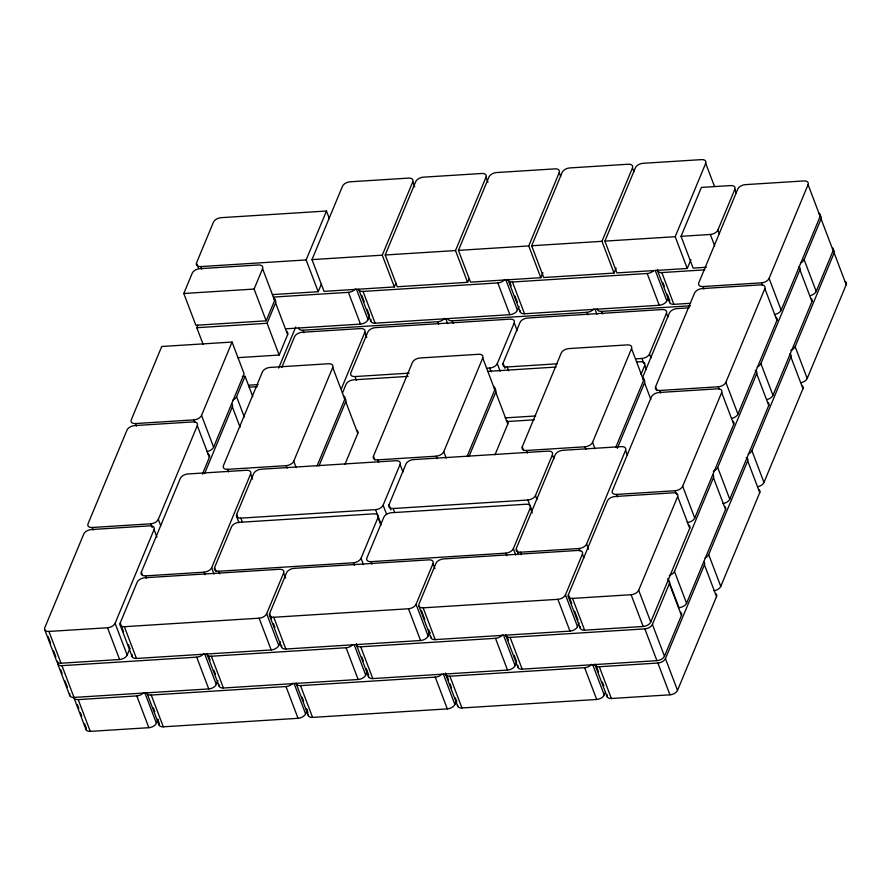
<?xml version="1.0" encoding="UTF-8"?>
<svg xmlns="http://www.w3.org/2000/svg" width="891" height="891" viewBox="0 0 891 891"><rect width="100%" height="100%" fill="white"/><g stroke="black" fill="none" stroke-linecap="round" stroke-linejoin="round"><path stroke-width="1.34" d="M183.791 293.495L192.267 273.114A6.371 3.642 -20.8 0 1 199.818 268.67L258.401 264.972A6.371 3.642 -20.8 0 1 262.567 268.681L274.64 300.456L266.164 320.827L195.864 325.271L183.791 293.495L254.091 289.063L262.567 268.681M203.07 344.227L196.788 327.71L197.847 325.159M48.949 631.441L107.533 627.754A6.371 3.642 -20.8 0 0 115.095 623.299L154.076 529.555A6.371 3.642 -20.8 0 0 149.911 525.846L91.328 529.544A6.371 3.642 -20.8 0 0 83.776 533.987L44.784 627.743A6.371 3.642 -20.8 0 0 48.949 631.441L61.022 663.216L119.606 659.518A6.371 3.642 -20.8 0 0 127.157 655.074L129.83 648.648M92.174 527.505L150.757 523.808A6.371 3.642 -20.8 0 0 158.32 519.364L197.301 425.608A6.371 3.642 -20.8 0 0 193.147 421.9L134.563 425.597A6.371 3.642 -20.8 0 0 127.001 430.052L88.02 523.797A6.371 3.642 -20.8 0 0 92.174 527.505L93.143 530.045M135.41 423.559L193.993 419.873A6.371 3.642 -20.8 0 0 201.544 415.418L232.061 342.055L161.75 346.488L131.244 419.861A6.371 3.642 -20.8 0 0 135.41 423.559L136.368 426.11M123.593 631.875L120.207 622.976L137.158 582.224A6.371 3.642 -20.8 0 1 144.71 577.769L279.462 569.271A6.371 3.642 -20.8 0 1 283.616 572.98L285.554 578.059M142.304 574.706L141.346 572.167L180.327 478.411A6.371 3.642 -20.8 0 1 187.878 473.967L246.473 470.27A6.371 3.642 -20.8 0 1 250.627 473.979L252.565 479.068M202.435 474.079L209.374 457.384L197.301 425.608M206.835 451.559A6.371 3.642 -20.8 0 0 213.606 447.193L244.123 373.819L232.061 342.055M204.562 473.622L232.339 406.842A6.371 3.642 -20.8 0 0 231.393 403.746M232.941 400.026A6.371 3.642 -20.8 0 0 236.572 396.651L245.047 376.269L242.296 376.436M237.808 357.659L279.161 355.041L267.088 323.277L275.564 302.895A6.371 3.642 -20.8 0 0 274.105 299.554M272.412 294.598L318.21 291.713L306.136 259.938L326.474 211.022L221.024 217.682A6.371 3.642 -20.8 0 0 213.472 222.126L196.521 262.89A6.371 3.642 -20.8 0 0 200.687 266.587L201.656 269.138M395.927 283.149L394.345 286.947L324.046 291.379L311.984 259.615L342.489 186.241A6.371 3.642 -20.8 0 1 350.04 181.797L408.624 178.1A6.371 3.642 -20.8 0 1 412.789 181.809L414.727 186.887M279.161 355.041L287.637 334.671A6.371 3.642 -20.8 0 0 287.459 332.265M278.66 368.072L295.756 326.975M281.734 367.538L294.553 336.709A6.371 3.642 -20.8 0 1 302.105 332.265L360.699 328.567A6.371 3.642 -20.8 0 1 364.853 332.276L366.791 337.366M318.21 291.713L321.339 284.184M141.346 572.167A6.371 3.642 -20.8 0 0 145.5 575.876L204.084 572.178A6.371 3.642 -20.8 0 0 211.646 567.734L250.627 473.979M216.023 571.354L214.575 567.545L231.526 526.781A6.371 3.642 -20.8 0 1 239.078 522.338L373.819 513.84A6.371 3.642 -20.8 0 1 377.984 517.548L380.88 525.167M237.63 516.958L236.661 514.419L253.612 473.656A6.371 3.642 -20.8 0 1 261.174 469.212L395.916 460.714A6.371 3.642 -20.8 0 1 400.081 464.423L402.977 472.041M85.937 728.203A6.371 3.642 -20.8 0 0 90.269 731.377L148.853 727.691A6.371 3.642 -20.8 0 0 156.415 723.236L158.008 719.382M227.606 469.345L286.189 465.648A6.371 3.642 -20.8 0 0 293.74 461.204L332.733 367.448A6.371 3.642 -20.8 0 0 328.567 363.751L269.984 367.437A6.371 3.642 -20.8 0 0 262.433 371.892L223.441 465.637A6.371 3.642 -20.8 0 0 227.606 469.345L228.575 471.885M394.345 286.947L382.284 255.171L412.789 181.809M469.156 278.527L467.575 282.324L397.275 286.757L385.213 254.993L415.718 181.619A6.371 3.642 -20.8 0 1 423.27 177.175L481.853 173.478A6.371 3.642 -20.8 0 1 486.018 177.186L487.956 182.265M69.854 693.721A6.371 3.642 -20.8 0 0 74.02 697.43L208.761 688.932A6.371 3.642 -20.8 0 0 216.313 684.477L217.905 680.657M285.465 328.846L360.476 324.112A6.371 3.642 -20.8 0 0 368.028 319.669L369.086 317.118M341.353 388.788L364.853 332.276M342.344 393.254L346.087 384.266A6.371 3.642 -20.8 0 1 353.638 379.822L408.134 376.381M317.029 466.004L344.806 399.224A6.371 3.642 -20.8 0 0 344.282 396.45M319.023 465.882L345.73 401.663A6.371 3.642 -20.8 0 0 344.271 398.322M120.207 622.976A6.371 3.642 -20.8 0 0 124.372 626.685L259.114 618.187A6.371 3.642 -20.8 0 0 266.665 613.743L283.616 572.98M271.532 618.632L269.594 613.554L286.546 572.79A6.371 3.642 -20.8 0 1 294.108 568.347L428.849 559.849A6.371 3.642 -20.8 0 1 433.004 563.558L434.942 568.636M344.984 464.256L357.803 433.438A6.371 3.642 -20.8 0 0 356.857 430.353M132.28 654.751A6.371 3.642 -20.8 0 0 136.446 658.46L271.187 649.951A6.371 3.642 -20.8 0 0 278.738 645.507L280.331 641.687M467.575 282.324L455.513 250.549L486.018 177.186M542.909 272.646L540.804 277.702L470.504 282.135L458.442 250.371L488.947 176.997A6.371 3.642 -20.8 0 1 496.51 172.553L555.093 168.856A6.371 3.642 -20.8 0 1 559.247 172.564L560.695 176.373M374.899 459.99L373.452 456.17L412.444 362.425A6.371 3.642 -20.8 0 1 419.995 357.982L478.578 354.284A6.371 3.642 -20.8 0 1 482.744 357.993L494.806 389.757L467.04 456.537M214.575 567.545A6.371 3.642 -20.8 0 0 218.729 571.254L353.482 562.756A6.371 3.642 -20.8 0 0 361.033 558.301L377.984 517.548M236.661 514.419A6.371 3.642 -20.8 0 0 240.826 518.128L375.568 509.63A6.371 3.642 -20.8 0 0 383.13 505.175L400.081 464.423M390.915 509.897L388.988 504.807L405.94 464.044A6.371 3.642 -20.8 0 1 413.491 459.6L548.232 451.102A6.371 3.642 -20.8 0 1 552.398 454.811L553.846 458.62M158.977 723.637A6.371 3.642 -20.8 0 0 163.309 726.811L298.051 718.313A6.371 3.642 -20.8 0 0 305.602 713.869L307.195 710.038M540.804 277.702L528.742 245.938L559.247 172.564M373.452 456.17A6.371 3.642 -20.8 0 0 377.617 459.879L436.2 456.181A6.371 3.642 -20.8 0 0 443.751 451.737L482.744 357.993M616.138 268.024L614.033 273.08L543.733 277.524L531.671 245.749L562.176 172.375A6.371 3.642 -20.8 0 1 569.739 167.931L628.322 164.234A6.371 3.642 -20.8 0 1 632.476 167.942L633.924 171.751M219.075 684.823A6.371 3.642 -20.8 0 0 223.407 688.008L358.149 679.499A6.371 3.642 -20.8 0 0 365.7 675.055L367.292 671.235M370.957 319.49A6.371 3.642 -20.8 0 0 375.122 323.188L509.864 314.69A6.371 3.642 -20.8 0 0 517.415 310.246L519.008 306.426M486.965 368.239L489.738 368.061A6.371 3.642 -20.8 0 0 497.289 363.617L514.241 322.854A6.371 3.642 -20.8 0 0 510.086 319.145L375.345 327.643A6.371 3.642 -20.8 0 0 367.783 332.098L350.831 372.85A6.371 3.642 -20.8 0 0 354.997 376.559L356.445 380.368M504.952 368.339L503.025 363.25L519.976 322.486A6.371 3.642 -20.8 0 1 527.528 318.042L662.269 309.545A6.371 3.642 -20.8 0 1 666.435 313.253L667.882 317.062M469.034 456.415L495.741 392.207A6.371 3.642 -20.8 0 0 494.282 388.855M269.594 613.554A6.371 3.642 -20.8 0 0 273.76 617.263L408.501 608.765A6.371 3.642 -20.8 0 0 416.052 604.31L433.004 563.558M494.984 454.8L507.803 423.971A6.371 3.642 -20.8 0 0 507.291 421.198M281.667 645.329A6.371 3.642 -20.8 0 0 285.833 649.027L420.574 640.529A6.371 3.642 -20.8 0 0 428.125 636.085L429.718 632.265M614.033 273.08L601.971 241.316L632.476 167.942M690.948 259.604L687.262 268.469L616.962 272.902L604.9 241.127L635.406 167.764A6.371 3.642 -20.8 0 1 642.968 163.309L701.551 159.623A6.371 3.642 -20.8 0 1 705.705 163.32L714.404 186.197M523.708 450.601L522.26 446.781L561.241 353.036A6.371 3.642 -20.8 0 1 568.792 348.593L627.375 344.895A6.371 3.642 -20.8 0 1 631.541 348.604L643.614 380.368L615.837 447.148M371.057 561.642L505.798 553.144A6.371 3.642 -20.8 0 0 513.35 548.7L530.301 507.937A6.371 3.642 -20.8 0 0 526.135 504.228L391.394 512.726A6.371 3.642 -20.8 0 0 383.843 517.181L366.892 557.933A6.371 3.642 -20.8 0 0 371.057 561.642L372.015 564.181M388.988 504.807A6.371 3.642 -20.8 0 0 393.143 508.516L527.884 500.018A6.371 3.642 -20.8 0 0 535.446 495.563L552.398 454.811M308.23 714.214A6.371 3.642 -20.8 0 0 312.574 717.4L447.315 708.891A6.371 3.642 -20.8 0 0 454.867 704.447L456.459 700.627M687.262 268.469L675.2 236.694L705.705 163.32M522.26 446.781A6.371 3.642 -20.8 0 0 526.414 450.49L584.997 446.792A6.371 3.642 -20.8 0 0 592.56 442.348L631.541 348.604M706.44 267.255L693.12 268.091L681.058 236.327L701.395 187.411L730.687 185.562A6.371 3.642 -20.8 0 1 734.852 189.271L736.3 193.08M368.462 675.4A6.371 3.642 -20.8 0 0 372.794 678.574L507.536 670.077A6.371 3.642 -20.8 0 0 515.087 665.633L516.145 663.082M520.177 310.591A6.371 3.642 -20.8 0 0 524.509 313.766L659.251 305.268A6.371 3.642 -20.8 0 0 666.813 300.824L668.395 297.004M640.997 374.409L644.739 365.421A6.371 3.642 -20.8 0 0 640.573 361.724L636.486 361.98M636.374 358.806L641.932 358.46A6.371 3.642 -20.8 0 0 649.483 354.017L666.435 313.253M617.307 448.307L644.538 382.818A6.371 3.642 -20.8 0 0 643.079 379.466M423.147 607.84L557.889 599.331A6.371 3.642 -20.8 0 0 565.451 594.887L582.402 554.124A6.371 3.642 -20.8 0 0 578.237 550.426L443.495 558.924A6.371 3.642 -20.8 0 0 435.933 563.368L418.982 604.131A6.371 3.642 -20.8 0 0 423.147 607.84L435.22 639.604L569.962 631.106A6.371 3.642 -20.8 0 0 577.513 626.663L579.105 622.842M520.444 552.22L579.027 548.522A6.371 3.642 -20.8 0 0 586.579 544.078L625.571 450.323A6.371 3.642 -20.8 0 0 621.406 446.614L562.822 450.311A6.371 3.642 -20.8 0 0 555.271 454.755L516.279 548.511A6.371 3.642 -20.8 0 0 520.444 552.22L521.402 554.759M681.058 236.327L710.35 234.478A6.371 3.642 -20.8 0 0 717.901 230.034L734.852 189.271M571.755 603.597L568.38 594.709L607.361 500.954A6.371 3.642 -20.8 0 1 614.913 496.51L673.507 492.812A6.371 3.642 -20.8 0 1 677.661 496.521L689.734 528.285L650.742 622.041A6.371 3.642 -20.8 0 1 643.191 626.484L584.607 630.182A6.371 3.642 -20.8 0 1 580.442 626.473M657.012 390.592L655.564 386.772L694.557 293.028A6.371 3.642 -20.8 0 1 702.108 288.584L760.691 284.886A6.371 3.642 -20.8 0 1 764.857 288.595L776.93 320.359L737.937 414.115A6.371 3.642 -20.8 0 1 731.957 418.325M568.38 594.709A6.371 3.642 -20.8 0 0 572.534 598.407L631.118 594.709A6.371 3.642 -20.8 0 0 638.68 590.265L677.661 496.521M616.539 494.416L675.122 490.729A6.371 3.642 -20.8 0 0 682.673 486.274L721.665 392.53A6.371 3.642 -20.8 0 0 717.5 388.821L658.917 392.519A6.371 3.642 -20.8 0 0 651.366 396.963L612.373 490.718A6.371 3.642 -20.8 0 0 616.539 494.416L617.508 496.966M655.564 386.772A6.371 3.642 -20.8 0 0 659.73 390.481L718.313 386.783A6.371 3.642 -20.8 0 0 725.864 382.339L764.857 288.595M702.954 286.546L761.538 282.848A6.371 3.642 -20.8 0 0 769.089 278.404L808.081 184.649A6.371 3.642 -20.8 0 0 803.916 180.94L745.333 184.637A6.371 3.642 -20.8 0 0 737.781 189.081L698.789 282.837A6.371 3.642 -20.8 0 0 702.954 286.546L703.923 289.085M457.551 705.304A6.371 3.642 -20.8 0 0 461.961 707.966L596.703 699.468A6.371 3.642 -20.8 0 0 604.254 695.025L605.312 692.474M687.195 522.494A6.371 3.642 -20.8 0 0 694.746 518.05L733.727 424.294A6.371 3.642 -20.8 0 0 732.781 421.209M774.39 314.534A6.371 3.642 -20.8 0 0 781.162 310.168L820.154 216.424A6.371 3.642 -20.8 0 0 819.208 213.328M505.709 634.715A6.371 3.642 -20.8 0 0 510.12 637.388L644.861 628.879A6.371 3.642 -20.8 0 0 652.412 624.435L669.364 583.672A6.371 3.642 -20.8 0 0 667.905 580.331M669.297 575.441A6.371 3.642 -20.8 0 0 674.487 571.443L713.468 477.699A6.371 3.642 -20.8 0 0 712.522 474.602M713.301 471.161A6.371 3.642 -20.8 0 0 717.701 467.452L756.693 373.697A6.371 3.642 -20.8 0 0 755.223 370.355M757.261 366.947A6.371 3.642 -20.8 0 0 760.903 363.561L799.895 269.817A6.371 3.642 -20.8 0 0 798.949 266.721M800.497 263.001A6.371 3.642 -20.8 0 0 804.128 259.626L821.079 218.863A6.371 3.642 -20.8 0 0 820.132 215.778M518.016 665.443A6.371 3.642 -20.8 0 0 522.182 669.152L656.923 660.654A6.371 3.642 -20.8 0 0 664.474 656.21L681.437 615.447A6.371 3.642 -20.8 0 0 680.479 612.362M667.894 578.437L678.998 607.662A6.371 3.642 -20.8 0 0 686.549 603.218L725.541 509.463A6.371 3.642 -20.8 0 0 725.018 506.689M722.991 503.582A6.371 3.642 -20.8 0 0 729.762 499.216L768.755 405.472A6.371 3.642 -20.8 0 0 767.808 402.376M766.995 399.547A6.371 3.642 -20.8 0 0 772.965 395.337L811.957 301.581A6.371 3.642 -20.8 0 0 811.445 298.808M810.22 295.612A6.371 3.642 -20.8 0 0 816.201 291.39L833.152 250.638A6.371 3.642 -20.8 0 0 832.628 247.865M594.91 664.073A6.371 3.642 -20.8 0 0 599.309 666.735L657.903 663.038A6.371 3.642 -20.8 0 0 665.454 658.594L704.436 564.838A6.371 3.642 -20.8 0 0 703.489 561.753M705.059 558A6.371 3.642 -20.8 0 0 708.69 554.614L747.683 460.87A6.371 3.642 -20.8 0 0 746.224 457.529M748.262 454.054A6.371 3.642 -20.8 0 0 751.904 450.679L790.885 356.935A6.371 3.642 -20.8 0 0 789.938 353.838M790.751 350.386A6.371 3.642 -20.8 0 0 795.151 346.666L834.143 252.921A6.371 3.642 -20.8 0 0 832.684 249.569M607.217 694.802A6.371 3.642 -20.8 0 0 611.382 698.499L669.965 694.813A6.371 3.642 -20.8 0 0 677.516 690.358L716.509 596.614A6.371 3.642 -20.8 0 0 715.996 593.84M713.981 590.755A6.371 3.642 -20.8 0 0 720.763 586.389L759.745 492.634A6.371 3.642 -20.8 0 0 758.798 489.549M757.985 486.664A6.371 3.642 -20.8 0 0 763.966 482.454L802.958 388.699A6.371 3.642 -20.8 0 0 802.435 385.926M801.243 382.651A6.371 3.642 -20.8 0 0 807.224 378.441L846.216 284.686A6.371 3.642 -20.8 0 0 846.027 282.28M200.687 266.587L306.136 259.938M311.984 259.615L382.284 255.171M385.213 254.993L455.513 250.549M458.442 250.371L528.742 245.938M531.671 245.749L601.971 241.316M604.9 241.127L675.2 236.694M273.392 297.082L348.403 292.348A6.371 3.642 -20.8 0 0 355.32 288.962M358.683 289.252A6.371 3.642 -20.8 0 0 363.049 291.424L497.802 282.926A6.371 3.642 -20.8 0 0 504.707 279.54M508.037 279.329A6.371 3.642 -20.8 0 0 512.448 282.001L647.189 273.492A6.371 3.642 -20.8 0 0 653.649 270.641M657.502 269.394A6.371 3.642 -20.8 0 0 661.835 272.568L704.892 269.85M196.788 327.71L267.088 323.277M669.564 301.169A6.371 3.642 -20.8 0 0 673.897 304.343L690.57 303.285M298.552 327.565A6.371 3.642 -20.8 0 0 302.962 330.227L437.704 321.729A6.371 3.642 -20.8 0 0 444.62 318.354M447.85 318.633A6.371 3.642 -20.8 0 0 452.216 320.816L586.957 312.307A6.371 3.642 -20.8 0 0 593.874 308.932M597.204 308.72A6.371 3.642 -20.8 0 0 601.603 311.382L690.514 305.78M689.177 307.852L676.915 308.62A6.371 3.642 -20.8 0 0 669.364 313.064L642.656 377.283A6.371 3.642 -20.8 0 1 643.614 380.368M354.997 376.559L409.169 373.14M503.025 363.25A6.371 3.642 -20.8 0 0 507.191 366.958L557.198 363.806M248.589 385.19L258.134 384.589M488.012 371.347L556.084 367.047M249.09 387.173L257.265 386.661M505.175 417.89L535.736 415.963M507.035 421.543L534.288 419.828M57.781 661.957A6.371 3.642 -20.8 0 0 61.947 665.655L196.688 657.157A6.371 3.642 -20.8 0 0 203.605 653.782M206.935 653.571A6.371 3.642 -20.8 0 0 211.334 656.233L346.076 647.735A6.371 3.642 -20.8 0 0 352.535 644.872M356.389 643.636A6.371 3.642 -20.8 0 0 360.721 646.81L495.474 638.312A6.371 3.642 -20.8 0 0 502.379 634.927M73.842 697.441A6.371 3.642 -20.8 0 0 78.208 699.613L136.791 695.916A6.371 3.642 -20.8 0 0 143.707 692.541M146.87 692.864A6.371 3.642 -20.8 0 0 151.236 695.047L285.989 686.538A6.371 3.642 -20.8 0 0 292.894 683.163M296.102 682.963A6.371 3.642 -20.8 0 0 300.501 685.625L435.242 677.127A6.371 3.642 -20.8 0 0 441.702 674.264M445.556 673.017A6.371 3.642 -20.8 0 0 449.888 676.202L584.63 667.693A6.371 3.642 -20.8 0 0 591.546 664.318M834.143 252.921L846.216 284.686M808.081 184.649L820.154 216.424M821.079 218.863L833.152 250.638M804.128 259.626L816.201 291.39M799.895 269.817L811.957 301.581M795.151 346.666L807.224 378.441M769.089 278.404L781.162 310.168M790.885 356.935L802.958 388.699M761.538 282.848L762.507 285.387M717.901 230.034L719.349 233.843M760.903 363.561L772.965 395.337M710.35 234.478L714.693 245.916M756.693 373.697L768.755 405.472M725.864 382.339L737.937 414.115M751.904 450.679L763.966 482.454M721.665 392.53L733.727 424.294M747.683 460.87L759.745 492.634M718.313 386.783L719.282 389.322M661.835 272.568L673.897 304.343M662.982 282.848L664.43 286.657M667.326 294.286L669.742 300.635M657.603 270.853L669.676 302.628M655.219 270.318L666.813 300.824M647.189 273.492L659.251 305.268M717.701 467.452L729.762 499.216M713.468 477.699L725.541 509.463M649.483 354.017L650.931 357.826M659.73 390.481L660.699 393.02M641.932 358.46L643.859 363.539M644.739 365.421L646.187 369.242M644.538 382.818L650.82 399.335M708.69 554.614L720.763 586.389M682.673 486.274L694.746 518.05M704.436 564.838L716.509 596.614M675.122 490.729L676.57 494.538M601.603 311.382L602.572 313.933M594.999 309.132L596.925 314.222M586.957 312.307L587.926 314.857M674.487 571.443L686.549 603.218M625.571 450.323L627.498 455.412M669.364 583.672L681.437 615.447M592.56 442.348L594.965 448.708M584.997 446.792L585.966 449.342M652.412 624.435L664.474 656.21M665.454 658.594L677.516 690.358M638.68 590.265L650.742 622.041M644.861 628.879L656.923 660.654M657.903 663.038L669.965 694.813M512.448 282.001L524.509 313.766M631.118 594.709L643.191 626.484M509.73 282.102L511.178 285.911M515.043 296.079L517.448 302.439M508.215 280.275L520.288 312.05M505.832 279.741L517.415 310.246M514.241 322.854L517.148 330.483M497.802 282.926L509.864 314.69M586.579 544.078L588.505 549.157M582.402 554.124L583.85 557.944M579.027 548.522L579.985 551.061M507.191 366.958L508.638 370.767M497.289 363.617L500.185 371.235M526.414 450.49L527.383 453.029M489.738 368.061L491.186 371.87M535.446 495.563L536.894 499.383M495.741 392.207L507.803 423.971M599.309 666.735L611.382 698.499M572.534 598.407L584.607 630.182M596.112 665.566L598.529 671.925M602.394 682.094L603.842 685.903M574.65 611.226L578.025 620.125M595.088 665.02L607.161 696.784M568.313 596.692L580.386 628.467M592.671 664.519L604.254 695.025M565.451 594.887L577.513 626.663M527.884 500.018L531.749 510.175M530.301 507.937L532.228 513.016M584.63 667.693L596.703 699.468M452.216 320.816L453.185 323.355M557.889 599.331L569.962 631.106M445.734 318.555L447.672 323.633M437.704 321.729L438.662 324.268M516.758 549.78L518.206 553.589M513.35 548.7L515.766 555.048M505.798 553.144L506.756 555.683M443.751 451.737L446.168 458.097M510.12 637.388L522.182 669.152M506.912 636.219L508.36 640.028M514.163 655.286L516.568 661.634M505.888 635.662L517.961 667.437M436.2 456.181L437.169 458.731M503.504 635.127L515.087 665.633M495.474 638.312L507.536 670.077M363.049 291.424L375.122 323.188M361.791 295.344L364.196 301.693M367.103 309.322L369.509 315.67M358.828 289.709L370.901 321.473M356.445 289.174L368.028 319.669M326.474 211.022L329.38 218.651M348.403 292.348L360.476 324.112M377.617 459.879L378.586 462.418M393.143 508.516L394.59 512.325M332.733 367.448L344.806 399.224M345.73 401.663L357.803 433.438M449.888 676.202L461.961 707.966M383.13 505.175L386.505 514.074M447.171 676.302L448.619 680.123M450.066 683.932L451.514 687.741M455.379 697.909L456.827 701.718M421.398 610.48L424.784 619.379M428.638 629.547L430.086 633.356M445.667 674.476L457.729 706.251M418.926 606.114L430.988 637.889M443.284 673.952L454.867 704.447M416.052 604.31L428.125 636.085M375.568 509.63L380.88 523.607M435.242 677.127L447.315 708.891M302.962 330.227L303.92 332.766M408.501 608.765L420.574 640.529M275.564 302.895L287.637 334.671M361.033 558.301L363.439 564.66M254.091 289.063L266.164 320.827M353.482 562.756L354.44 565.295M293.74 461.204L296.157 467.552M360.721 646.81L372.794 678.574M361.869 657.079L363.316 660.888M366.223 668.517L368.629 674.877M356.5 645.095L368.573 676.859M286.189 465.648L287.158 468.187M354.117 644.561L365.7 675.055M245.047 376.269L252.777 396.595M346.076 647.735L358.149 679.499M197.011 264.159L198.459 267.968M236.572 396.651L244.301 416.977M232.339 406.842L240.058 427.168M240.826 518.128L242.274 521.937M201.544 415.418L213.606 447.193M236.605 516.412L239.022 522.761M300.501 685.625L312.574 717.4M273.76 617.263L285.833 649.027M302.127 697.163L303.575 700.983M306.471 708.601L307.918 712.421M273.459 623.722L274.907 627.531M296.28 683.909L308.342 715.673M269.539 615.547L281.601 647.312M193.993 419.873L194.951 422.412M294.019 683.364L305.602 713.869M266.665 613.743L278.738 645.507M285.989 686.538L298.051 718.313M259.114 618.187L271.187 649.951M218.729 571.254L219.698 573.793M211.646 567.734L214.052 574.082M204.084 572.178L205.053 574.717M211.334 656.233L223.407 688.008M158.32 519.364L160.725 525.712M208.628 656.344L210.076 660.153M213.929 670.322L215.377 674.131M207.113 654.517L219.175 686.282M204.73 653.983L216.313 684.477M154.076 529.555L156.972 537.173M150.757 523.808L152.216 527.617M196.688 657.157L208.761 688.932M145.5 575.876L146.469 578.415M151.236 695.047L163.309 726.811M124.372 626.685L136.446 658.46M153.352 707.855L154.8 711.664M157.696 719.293L159.144 723.102M147.015 693.321L159.088 725.096M128.415 644.583L129.863 648.392M120.151 624.97L132.213 656.734M144.821 692.741L156.415 723.236M115.095 623.299L127.157 655.074M136.791 695.916L148.853 727.691M107.533 627.754L119.606 659.518M78.208 699.613L90.269 731.377M77.417 704.803L78.865 708.612M80.313 712.421L81.76 716.241M84.656 723.86L86.104 727.68M61.947 665.655L74.02 697.43M73.975 697.898L86.048 729.662M48.17 636.631L50.587 642.99M53.482 650.608L55.888 656.968M60.677 669.575L62.136 673.396M65.032 681.014L67.438 687.373M44.728 629.725L56.79 661.501M57.726 663.94L69.788 695.715M775.46 317.018A6.371 3.642 -20.8 0 1 776.93 320.359M61.022 663.216A6.371 3.642 -20.8 0 1 56.623 660.554M435.22 639.604A6.371 3.642 -20.8 0 1 430.888 636.43M493.859 386.672A6.371 3.642 -20.8 0 1 494.806 389.757M343.347 395.882A6.371 3.642 -20.8 0 1 343.859 396.139M207.915 454.031A6.371 3.642 -20.8 0 1 209.374 457.384M274.116 297.683A6.371 3.642 -20.8 0 1 274.64 300.456M689.211 525.512A6.371 3.642 -20.8 0 1 689.734 528.285M688.275 524.944A6.371 3.642 -20.8 0 1 688.788 525.2M286.69 331.575A6.371 3.642 -20.8 0 1 287.114 331.897M506.344 420.63A6.371 3.642 -20.8 0 1 506.856 420.886M845.258 281.601A6.371 3.642 -20.8 0 1 845.693 281.912"/></g></svg>
